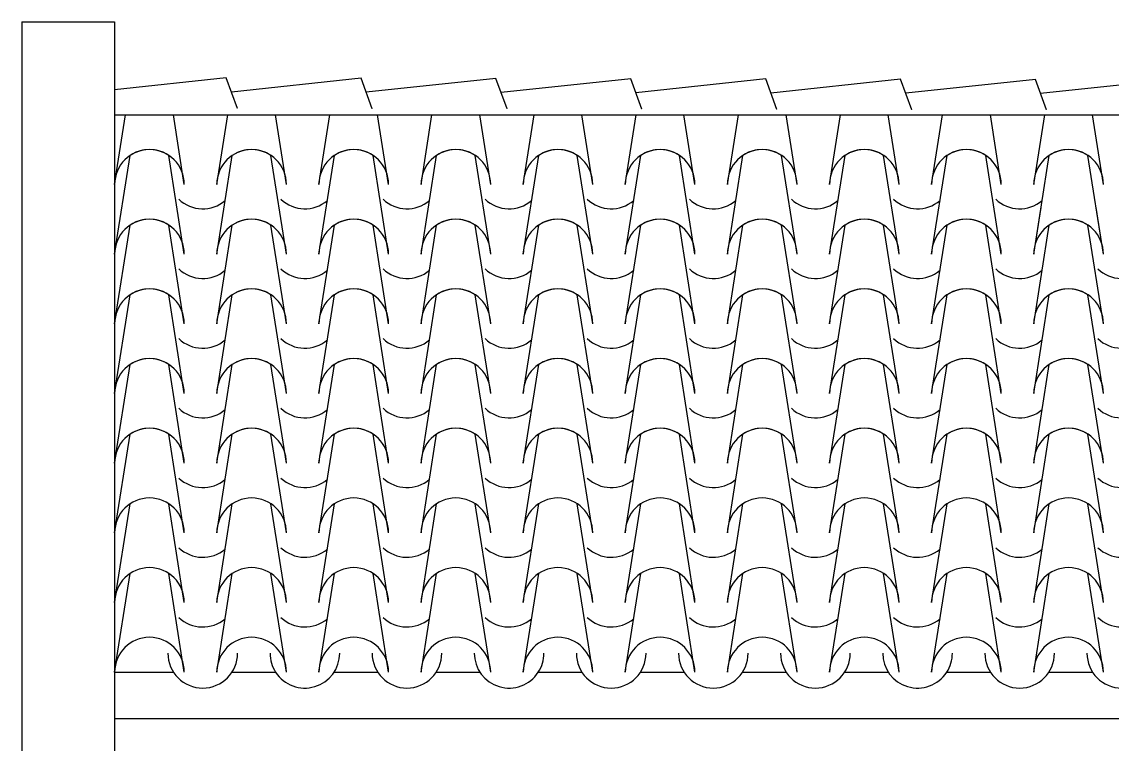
# Model space of a CAD drawing. Header units: millimetres. Extents: x 237 to 339, y 16 to 52.
# Drawn here: x 263.822 to 266.17, y 45.416 to 46.971 of the extents above; entities that cross this region are included whole.
import ezdxf

# ---------------------------------------------------------------- set-up
doc = ezdxf.new("R2010")
doc.units = ezdxf.units.MM
doc.header["$LTSCALE"] = 0.6
doc.header["$MEASUREMENT"] = 0
for name, color, linetype in [('0.1', 1, 'Continuous'), ('0.4', 4, 'Continuous'), ('COBERTURA', 32, 'Continuous')]:
    doc.layers.add(name, color=color, linetype=linetype)

msp = doc.modelspace()

# ---------------------------------------------------------------- linework, layer by layer
at = {"layer": '0.1', "lineweight": -3}
for p, q in [((264.0219, 46.7703), (271.8426, 46.7703)), ((264.0219, 45.5706), (264.1487, 45.5706)), ((264.2745, 45.5706), (264.3686, 45.5706)), ((264.4944, 45.5706), (264.5885, 45.5706)), ((264.7143, 45.5706), (264.8084, 45.5706)), ((264.9342, 45.5706), (265.0283, 45.5706)), ((265.1541, 45.5706), (265.2482, 45.5706)), ((265.374, 45.5706), (265.4681, 45.5706)), ((265.5939, 45.5706), (265.688, 45.5706)), ((265.8138, 45.5706), (265.9079, 45.5706)), ((266.0337, 45.5706), (266.1279, 45.5706)), ((264.0219, 45.4706), (271.8426, 45.4706))]:
    msp.add_line(p, q, dxfattribs=at)
at = {"layer": '0.4', "lineweight": -3}
for p, q in [((263.8219, 46.9706), (264.0219, 46.9706)), ((263.8219, 46.9706), (263.8219, 42.4706)), ((264.0219, 46.9706), (264.0219, 42.4706))]:
    msp.add_line(p, q, dxfattribs=at)
at = {"layer": 'COBERTURA', "lineweight": -3}
for p, q in [((264.0219, 46.6206), (264.0455, 46.7703)), ((264.1719, 46.6206), (264.1484, 46.7703)), ((264.2418, 46.6206), (264.2654, 46.7703)), ((264.3918, 46.6206), (264.3683, 46.7703)), ((264.4618, 46.6206), (264.4853, 46.7703)), ((264.6118, 46.6206), (264.5882, 46.7703)), ((264.6817, 46.6206), (264.7052, 46.7703)), ((264.8317, 46.6206), (264.8081, 46.7703)), ((264.9016, 46.6206), (264.9252, 46.7703)), ((265.0516, 46.6206), (265.028, 46.7703)), ((265.1215, 46.6206), (265.1451, 46.7703)), ((265.2715, 46.6206), (265.2479, 46.7703)), ((265.3414, 46.6206), (265.365, 46.7703)), ((265.4914, 46.6206), (265.4678, 46.7703)), ((265.5613, 46.6206), (265.5849, 46.7703)), ((265.7113, 46.6206), (265.6877, 46.7703)), ((265.7812, 46.6206), (265.8048, 46.7703)), ((265.9312, 46.6206), (265.9077, 46.7703)), ((266.0011, 46.6206), (266.0247, 46.7703)), ((266.1511, 46.6206), (266.1276, 46.7703)), ((264.0219, 46.4706), (264.0554, 46.683)), ((264.1719, 46.4706), (264.1385, 46.683)), ((264.2418, 46.4706), (264.2753, 46.683)), ((264.3918, 46.4706), (264.3584, 46.683)), ((264.4618, 46.4706), (264.4952, 46.683)), ((264.6118, 46.4706), (264.5783, 46.683)), ((264.6817, 46.4706), (264.7151, 46.683)), ((264.8317, 46.4706), (264.7982, 46.683)), ((264.9016, 46.4706), (264.935, 46.683)), ((265.0516, 46.4706), (265.0181, 46.683)), ((265.1215, 46.4706), (265.1549, 46.683)), ((265.2715, 46.4706), (265.2381, 46.683)), ((265.3414, 46.4706), (265.3748, 46.683)), ((265.4914, 46.4706), (265.458, 46.683)), ((265.5613, 46.4706), (265.5947, 46.683)), ((265.7113, 46.4706), (265.6779, 46.683)), ((265.7812, 46.4706), (265.8147, 46.683)), ((265.9312, 46.4706), (265.8978, 46.683)), ((266.0011, 46.4706), (266.0346, 46.683)), ((266.1511, 46.4706), (266.1177, 46.683)), ((266.0011, 46.4706), (266.0169, 46.5706)), ((266.1511, 46.4706), (266.1354, 46.5706)), ((264.0219, 46.3206), (264.0554, 46.533)), ((264.1719, 46.3206), (264.1385, 46.533)), ((264.2418, 46.3206), (264.2753, 46.533)), ((264.3918, 46.3206), (264.3584, 46.533)), ((264.4618, 46.3206), (264.4952, 46.533)), ((264.6118, 46.3206), (264.5783, 46.533)), ((264.6817, 46.3206), (264.7151, 46.533)), ((264.8317, 46.3206), (264.7982, 46.533)), ((264.9016, 46.3206), (264.935, 46.533)), ((265.0516, 46.3206), (265.0181, 46.533)), ((265.1215, 46.3206), (265.1549, 46.533)), ((265.2715, 46.3206), (265.2381, 46.533)), ((265.3414, 46.3206), (265.3748, 46.533)), ((265.4914, 46.3206), (265.458, 46.533)), ((265.5613, 46.3206), (265.5947, 46.533)), ((265.7113, 46.3206), (265.6779, 46.533)), ((265.7812, 46.3206), (265.8147, 46.533)), ((265.9312, 46.3206), (265.8978, 46.533)), ((266.0011, 46.3206), (266.0346, 46.533)), ((266.1511, 46.3206), (266.1177, 46.533)), ((264.0219, 46.1706), (264.0554, 46.383)), ((264.1719, 46.1706), (264.1385, 46.383)), ((264.2418, 46.1706), (264.2753, 46.383)), ((264.3918, 46.1706), (264.3584, 46.383)), ((264.4618, 46.1706), (264.4952, 46.383)), ((264.6118, 46.1706), (264.5783, 46.383)), ((264.6817, 46.1706), (264.7151, 46.383)), ((264.8317, 46.1706), (264.7982, 46.383)), ((264.9016, 46.1706), (264.935, 46.383)), ((265.0516, 46.1706), (265.0181, 46.383)), ((265.1215, 46.1706), (265.1549, 46.383)), ((265.2715, 46.1706), (265.2381, 46.383)), ((265.3414, 46.1706), (265.3748, 46.383)), ((265.4914, 46.1706), (265.458, 46.383)), ((265.5613, 46.1706), (265.5947, 46.383)), ((265.7113, 46.1706), (265.6779, 46.383)), ((265.7812, 46.1706), (265.8147, 46.383)), ((265.9312, 46.1706), (265.8978, 46.383)), ((266.0011, 46.1706), (266.0346, 46.383)), ((266.1511, 46.1706), (266.1177, 46.383)), ((264.0219, 46.0206), (264.0554, 46.233)), ((264.1719, 46.0206), (264.1385, 46.233)), ((264.2418, 46.0206), (264.2753, 46.233)), ((264.3918, 46.0206), (264.3584, 46.233)), ((264.4618, 46.0206), (264.4952, 46.233)), ((264.6118, 46.0206), (264.5783, 46.233)), ((264.6817, 46.0206), (264.7151, 46.233)), ((264.8317, 46.0206), (264.7982, 46.233)), ((264.9016, 46.0206), (264.935, 46.233)), ((265.0516, 46.0206), (265.0181, 46.233)), ((265.1215, 46.0206), (265.1549, 46.233)), ((265.2715, 46.0206), (265.2381, 46.233)), ((265.3414, 46.0206), (265.3748, 46.233)), ((265.4914, 46.0206), (265.458, 46.233)), ((265.5613, 46.0206), (265.5947, 46.233)), ((265.7113, 46.0206), (265.6779, 46.233)), ((265.7812, 46.0206), (265.8147, 46.233)), ((265.9312, 46.0206), (265.8978, 46.233)), ((266.0011, 46.0206), (266.0346, 46.233)), ((266.1511, 46.0206), (266.1177, 46.233)), ((264.0219, 45.8706), (264.0554, 46.083)), ((264.1719, 45.8706), (264.1385, 46.083)), ((264.2418, 45.8706), (264.2753, 46.083)), ((264.3918, 45.8706), (264.3584, 46.083)), ((264.4618, 45.8706), (264.4952, 46.083)), ((264.6118, 45.8706), (264.5783, 46.083)), ((264.6817, 45.8706), (264.7151, 46.083)), ((264.8317, 45.8706), (264.7982, 46.083)), ((264.9016, 45.8706), (264.935, 46.083)), ((265.0516, 45.8706), (265.0181, 46.083)), ((265.1215, 45.8706), (265.1549, 46.083)), ((265.2715, 45.8706), (265.2381, 46.083)), ((265.3414, 45.8706), (265.3748, 46.083)), ((265.4914, 45.8706), (265.458, 46.083)), ((265.5613, 45.8706), (265.5947, 46.083)), ((265.7113, 45.8706), (265.6779, 46.083)), ((265.7812, 45.8706), (265.8147, 46.083)), ((265.9312, 45.8706), (265.8978, 46.083)), ((266.0011, 45.8706), (266.0346, 46.083)), ((266.1511, 45.8706), (266.1177, 46.083)), ((264.0219, 45.7206), (264.0554, 45.933)), ((264.1719, 45.7206), (264.1385, 45.933)), ((264.2418, 45.7206), (264.2753, 45.933)), ((264.3918, 45.7206), (264.3584, 45.933)), ((264.4618, 45.7206), (264.4952, 45.933)), ((264.6118, 45.7206), (264.5783, 45.933)), ((264.6817, 45.7206), (264.7151, 45.933)), ((264.8317, 45.7206), (264.7982, 45.933)), ((264.9016, 45.7206), (264.935, 45.933)), ((265.0516, 45.7206), (265.0181, 45.933)), ((265.1215, 45.7206), (265.1549, 45.933)), ((265.2715, 45.7206), (265.2381, 45.933)), ((265.3414, 45.7206), (265.3748, 45.933)), ((265.4914, 45.7206), (265.458, 45.933)), ((265.5613, 45.7206), (265.5947, 45.933)), ((265.7113, 45.7206), (265.6779, 45.933)), ((265.7812, 45.7206), (265.8147, 45.933)), ((265.9312, 45.7206), (265.8978, 45.933)), ((266.0011, 45.7206), (266.0346, 45.933)), ((266.1511, 45.7206), (266.1177, 45.933)), ((264.0219, 45.5706), (264.0554, 45.783)), ((264.1719, 45.5706), (264.1385, 45.783)), ((264.2418, 45.5706), (264.2753, 45.783)), ((264.3918, 45.5706), (264.3584, 45.783)), ((264.4618, 45.5706), (264.4952, 45.783)), ((264.6118, 45.5706), (264.5783, 45.783)), ((264.6817, 45.5706), (264.7151, 45.783)), ((264.8317, 45.5706), (264.7982, 45.783)), ((264.9016, 45.5706), (264.935, 45.783)), ((265.0516, 45.5706), (265.0181, 45.783)), ((265.1215, 45.5706), (265.1549, 45.783)), ((265.2715, 45.5706), (265.2381, 45.783)), ((265.3414, 45.5706), (265.3748, 45.783)), ((265.4914, 45.5706), (265.458, 45.783)), ((265.5613, 45.5706), (265.5947, 45.783)), ((265.7113, 45.5706), (265.6779, 45.783)), ((265.7812, 45.5706), (265.8147, 45.783)), ((265.9312, 45.5706), (265.8978, 45.783)), ((266.0011, 45.5706), (266.0346, 45.783)), ((266.1511, 45.5706), (266.1177, 45.783))]:
    msp.add_line(p, q, dxfattribs=at)
for points in [[(264.2862, 46.7841), (264.2862, 46.7841), (264.2622, 46.8497), (264.0219, 46.8241)], [(264.5766, 46.7835), (264.5766, 46.7835), (264.5526, 46.8491), (264.2733, 46.8194)], [(264.8671, 46.783), (264.8671, 46.783), (264.8431, 46.8486), (264.5637, 46.8189)], [(265.1575, 46.7824), (265.1575, 46.7824), (265.1335, 46.848), (264.8541, 46.8183)], [(265.4479, 46.7819), (265.4479, 46.7819), (265.4239, 46.8475), (265.1446, 46.8178)], [(265.7384, 46.7813), (265.7384, 46.7813), (265.7144, 46.8469), (265.435, 46.8172)], [(266.0288, 46.7808), (266.0288, 46.7808), (266.0048, 46.8464), (265.7254, 46.8167)], [(266.3192, 46.7802), (266.3192, 46.7802), (266.2952, 46.8458), (266.0159, 46.8161)]]:
    msp.add_lwpolyline(points, dxfattribs=at)
for centre, start, end in [((264.0969, 46.6206), 0, 180), ((264.0969, 46.6206), 56.343, 123.657), ((264.3168, 46.6206), 0, 180), ((264.3168, 46.6206), 56.343, 123.657), ((264.5368, 46.6206), 0, 180), ((264.5368, 46.6206), 56.343, 123.657), ((264.7567, 46.6206), 0, 180), ((264.7567, 46.6206), 56.343, 123.657), ((264.9766, 46.6206), 0, 180), ((264.9766, 46.6206), 56.343, 123.657), ((265.1965, 46.6206), 0, 180), ((265.1965, 46.6206), 56.343, 123.657), ((265.4164, 46.6206), 0, 180), ((265.4164, 46.6206), 56.343, 123.657), ((265.6363, 46.6206), 0, 180), ((265.6363, 46.6206), 56.343, 123.657), ((265.8562, 46.6206), 0, 180), ((265.8562, 46.6206), 56.343, 123.657), ((266.0761, 46.6206), 0, 180), ((266.0761, 46.6206), 56.343, 123.657), ((264.2116, 46.643), 226.5369, 310.2081), ((264.4315, 46.643), 226.5369, 310.2081), ((264.6514, 46.643), 226.5369, 310.2081), ((264.8713, 46.643), 226.5369, 310.2081), ((265.0912, 46.643), 226.5369, 310.2081), ((265.3111, 46.643), 226.5369, 310.2081), ((265.531, 46.643), 226.5369, 310.2081), ((265.7509, 46.643), 226.5369, 310.2081), ((265.9708, 46.643), 226.5369, 310.2081), ((264.0969, 46.4706), 0, 180), ((264.0969, 46.4706), 56.343, 123.657), ((264.3168, 46.4706), 0, 180), ((264.3168, 46.4706), 56.343, 123.657), ((264.5368, 46.4706), 0, 180), ((264.5368, 46.4706), 56.343, 123.657), ((264.7567, 46.4706), 0, 180), ((264.7567, 46.4706), 56.343, 123.657), ((264.9766, 46.4706), 0, 180), ((264.9766, 46.4706), 56.343, 123.657), ((265.1965, 46.4706), 0, 180), ((265.1965, 46.4706), 56.343, 123.657), ((265.4164, 46.4706), 0, 180), ((265.4164, 46.4706), 56.343, 123.657), ((265.6363, 46.4706), 0, 180), ((265.6363, 46.4706), 56.343, 123.657), ((265.8562, 46.4706), 0, 180), ((265.8562, 46.4706), 56.343, 123.657), ((266.0761, 46.4706), 0, 180), ((266.0761, 46.4706), 56.343, 123.657), ((264.2116, 46.493), 226.5369, 310.2081), ((264.4315, 46.493), 226.5369, 310.2081), ((264.6514, 46.493), 226.5369, 310.2081), ((264.8713, 46.493), 226.5369, 310.2081), ((265.0912, 46.493), 226.5369, 310.2081), ((265.3111, 46.493), 226.5369, 310.2081), ((265.531, 46.493), 226.5369, 310.2081), ((265.7509, 46.493), 226.5369, 310.2081), ((265.9708, 46.493), 226.5369, 310.2081), ((266.1908, 46.493), 226.5369, 310.2081), ((264.0969, 46.3206), 0, 180), ((264.0969, 46.3206), 56.343, 123.657), ((264.3168, 46.3206), 0, 180), ((264.3168, 46.3206), 56.343, 123.657), ((264.5368, 46.3206), 0, 180), ((264.5368, 46.3206), 56.343, 123.657), ((264.7567, 46.3206), 0, 180), ((264.7567, 46.3206), 56.343, 123.657), ((264.9766, 46.3206), 0, 180), ((264.9766, 46.3206), 56.343, 123.657), ((265.1965, 46.3206), 0, 180), ((265.1965, 46.3206), 56.343, 123.657), ((265.4164, 46.3206), 0, 180), ((265.4164, 46.3206), 56.343, 123.657), ((265.6363, 46.3206), 0, 180), ((265.6363, 46.3206), 56.343, 123.657), ((265.8562, 46.3206), 0, 180), ((265.8562, 46.3206), 56.343, 123.657), ((266.0761, 46.3206), 0, 180), ((266.0761, 46.3206), 56.343, 123.657), ((264.2116, 46.343), 226.5369, 310.2081), ((264.4315, 46.343), 226.5369, 310.2081), ((264.6514, 46.343), 226.5369, 310.2081), ((264.8713, 46.343), 226.5369, 310.2081), ((265.0912, 46.343), 226.5369, 310.2081), ((265.3111, 46.343), 226.5369, 310.2081), ((265.531, 46.343), 226.5369, 310.2081), ((265.7509, 46.343), 226.5369, 310.2081), ((265.9708, 46.343), 226.5369, 310.2081), ((266.1908, 46.343), 226.5369, 310.2081), ((264.0969, 46.1706), 0, 180), ((264.0969, 46.1706), 56.343, 123.657), ((264.3168, 46.1706), 0, 180), ((264.3168, 46.1706), 56.343, 123.657), ((264.5368, 46.1706), 0, 180), ((264.5368, 46.1706), 56.343, 123.657), ((264.7567, 46.1706), 0, 180), ((264.7567, 46.1706), 56.343, 123.657), ((264.9766, 46.1706), 0, 180), ((264.9766, 46.1706), 56.343, 123.657), ((265.1965, 46.1706), 0, 180), ((265.1965, 46.1706), 56.343, 123.657), ((265.4164, 46.1706), 0, 180), ((265.4164, 46.1706), 56.343, 123.657), ((265.6363, 46.1706), 0, 180), ((265.6363, 46.1706), 56.343, 123.657), ((265.8562, 46.1706), 0, 180), ((265.8562, 46.1706), 56.343, 123.657), ((266.0761, 46.1706), 0, 180), ((266.0761, 46.1706), 56.343, 123.657), ((264.2116, 46.193), 226.5369, 310.2081), ((264.4315, 46.193), 226.5369, 310.2081), ((264.6514, 46.193), 226.5369, 310.2081), ((264.8713, 46.193), 226.5369, 310.2081), ((265.0912, 46.193), 226.5369, 310.2081), ((265.3111, 46.193), 226.5369, 310.2081), ((265.531, 46.193), 226.5369, 310.2081), ((265.7509, 46.193), 226.5369, 310.2081), ((265.9708, 46.193), 226.5369, 310.2081), ((266.1908, 46.193), 226.5369, 310.2081), ((264.0969, 46.0206), 0, 180), ((264.0969, 46.0206), 56.343, 123.657), ((264.3168, 46.0206), 0, 180), ((264.3168, 46.0206), 56.343, 123.657), ((264.5368, 46.0206), 0, 180), ((264.5368, 46.0206), 56.343, 123.657), ((264.7567, 46.0206), 0, 180), ((264.7567, 46.0206), 56.343, 123.657), ((264.9766, 46.0206), 0, 180), ((264.9766, 46.0206), 56.343, 123.657), ((265.1965, 46.0206), 0, 180), ((265.1965, 46.0206), 56.343, 123.657), ((265.4164, 46.0206), 0, 180), ((265.4164, 46.0206), 56.343, 123.657), ((265.6363, 46.0206), 0, 180), ((265.6363, 46.0206), 56.343, 123.657), ((265.8562, 46.0206), 0, 180), ((265.8562, 46.0206), 56.343, 123.657), ((266.0761, 46.0206), 0, 180), ((266.0761, 46.0206), 56.343, 123.657), ((264.2116, 46.043), 226.5369, 310.2081), ((264.4315, 46.043), 226.5369, 310.2081), ((264.6514, 46.043), 226.5369, 310.2081), ((264.8713, 46.043), 226.5369, 310.2081), ((265.0912, 46.043), 226.5369, 310.2081), ((265.3111, 46.043), 226.5369, 310.2081), ((265.531, 46.043), 226.5369, 310.2081), ((265.7509, 46.043), 226.5369, 310.2081), ((265.9708, 46.043), 226.5369, 310.2081), ((266.1908, 46.043), 226.5369, 310.2081), ((264.0969, 45.8706), 0, 180), ((264.3168, 45.8706), 0, 180), ((264.5368, 45.8706), 0, 180), ((264.7567, 45.8706), 0, 180), ((264.9766, 45.8706), 0, 180), ((265.1965, 45.8706), 0, 180), ((265.4164, 45.8706), 0, 180), ((265.6363, 45.8706), 0, 180), ((265.8562, 45.8706), 0, 180), ((266.0761, 45.8706), 0, 180), ((264.2116, 45.893), 226.5369, 310.2081), ((264.4315, 45.893), 226.5369, 310.2081), ((264.6514, 45.893), 226.5369, 310.2081), ((264.8713, 45.893), 226.5369, 310.2081), ((265.0912, 45.893), 226.5369, 310.2081), ((265.3111, 45.893), 226.5369, 310.2081), ((265.531, 45.893), 226.5369, 310.2081), ((265.7509, 45.893), 226.5369, 310.2081), ((265.9708, 45.893), 226.5369, 310.2081), ((266.1908, 45.893), 226.5369, 310.2081), ((264.0969, 45.7206), 0, 180), ((264.3168, 45.7206), 0, 180), ((264.5368, 45.7206), 0, 180), ((264.7567, 45.7206), 0, 180), ((264.9766, 45.7206), 0, 180), ((265.1965, 45.7206), 0, 180), ((265.4164, 45.7206), 0, 180), ((265.6363, 45.7206), 0, 180), ((265.8562, 45.7206), 0, 180), ((266.0761, 45.7206), 0, 180), ((264.2116, 45.743), 226.5369, 310.2081), ((264.4315, 45.743), 226.5369, 310.2081), ((264.6514, 45.743), 226.5369, 310.2081), ((264.8713, 45.743), 226.5369, 310.2081), ((265.0912, 45.743), 226.5369, 310.2081), ((265.3111, 45.743), 226.5369, 310.2081), ((265.531, 45.743), 226.5369, 310.2081), ((265.7509, 45.743), 226.5369, 310.2081), ((265.9708, 45.743), 226.5369, 310.2081), ((266.1908, 45.743), 226.5369, 310.2081), ((264.0969, 45.5706), 0, 180), ((264.3168, 45.5706), 0, 180), ((264.5368, 45.5706), 0, 180), ((264.7567, 45.5706), 0, 180), ((264.9766, 45.5706), 0, 180), ((265.1965, 45.5706), 0, 180), ((265.4164, 45.5706), 0, 180), ((265.6363, 45.5706), 0, 180), ((265.8562, 45.5706), 0, 180), ((266.0761, 45.5706), 0, 180), ((264.2116, 45.6114), 180, 0), ((264.4315, 45.6114), 180, 213.0025), ((264.4315, 45.6114), 213.0025, 0), ((264.6514, 45.6114), 180, 0), ((264.8713, 45.6114), 180, 326.9975), ((264.8713, 45.6114), 326.9975, 0), ((265.0912, 45.6114), 180, 0), ((265.3111, 45.6114), 180, 0), ((265.531, 45.6114), 180, 0), ((265.7509, 45.6114), 180, 326.9975), ((265.7509, 45.6114), 326.9975, 0), ((265.9708, 45.6114), 180, 0), ((266.1908, 45.6114), 180, 0)]:
    msp.add_arc(centre, 0.075, start, end, dxfattribs=at)

doc.saveas('drawing.dxf')
